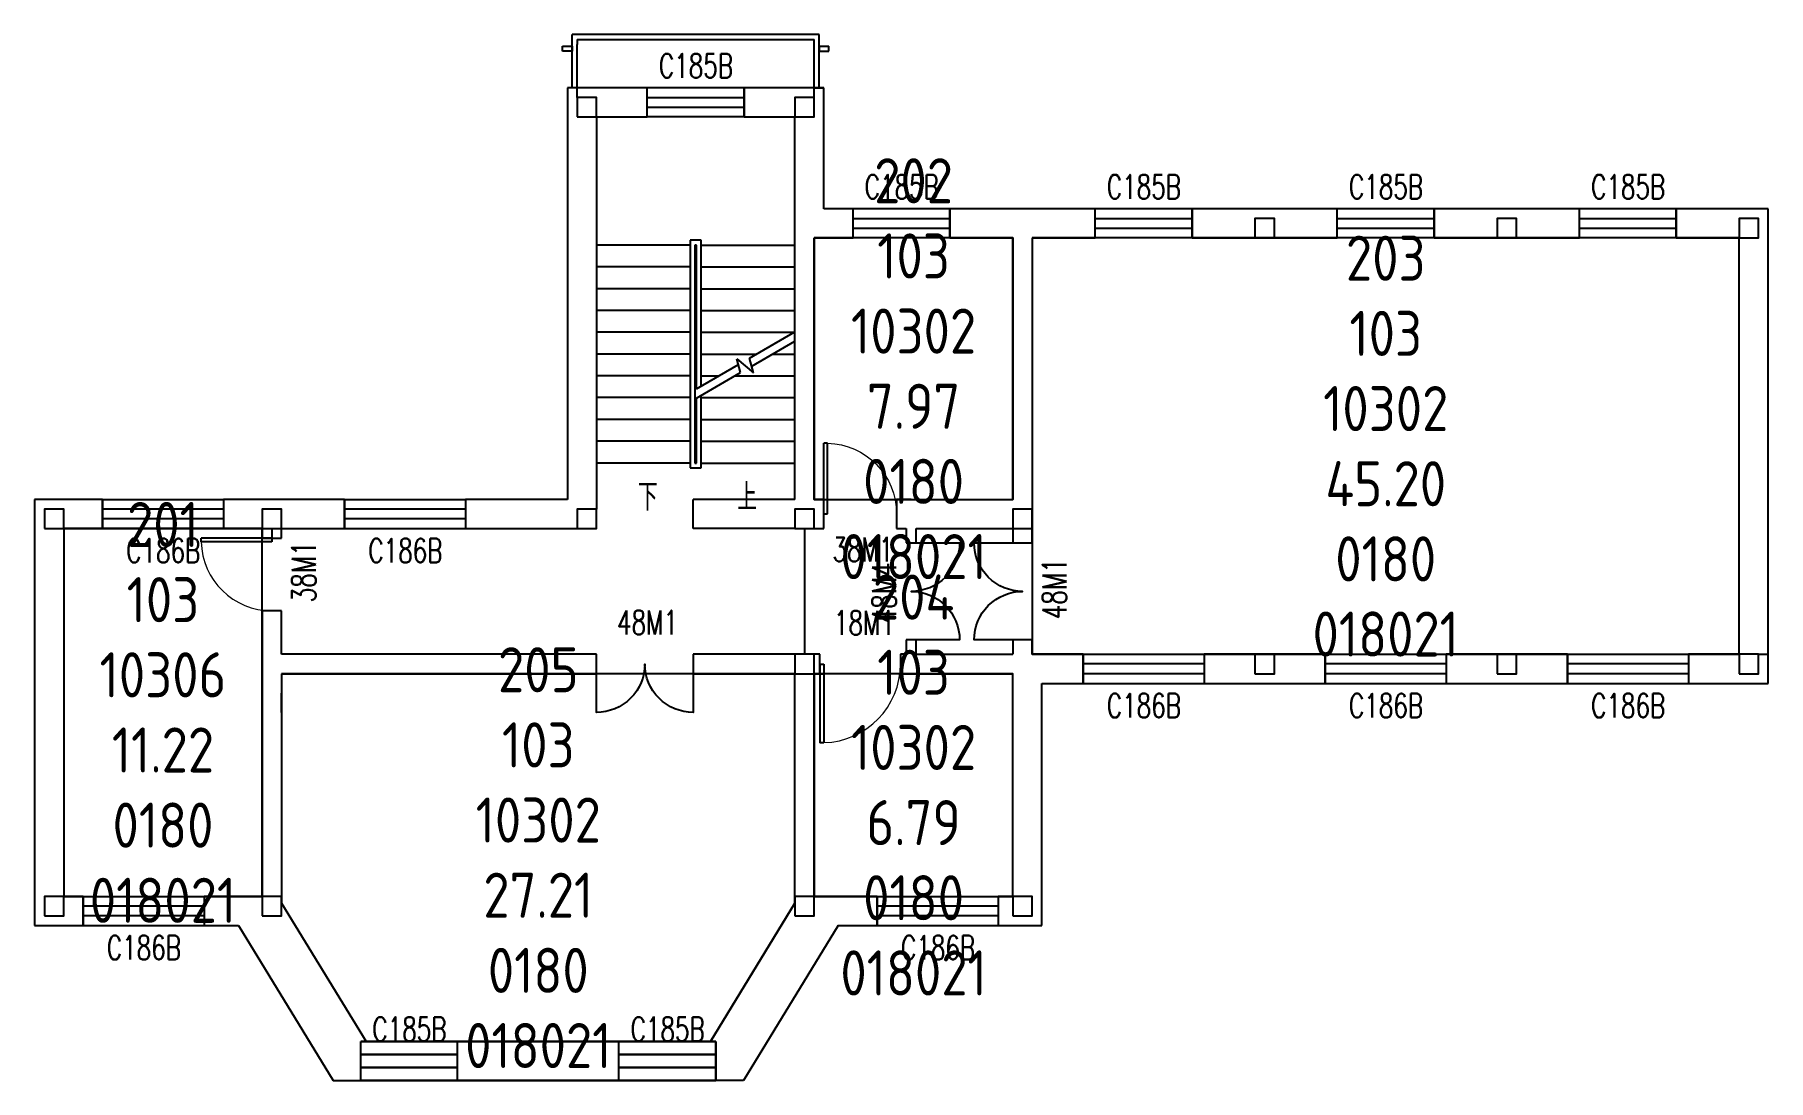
# Model space of a CAD drawing. Extents: x 30539 to 52019, y -42338 to -29378.
import ezdxf

# ---------------------------------------------------------------- set-up
doc = ezdxf.new("R2010")
doc.units = 0
doc.header["$LTSCALE"] = 1000
doc.header["$MEASUREMENT"] = 0
for name, color, linetype in [('body', 20, 'Continuous'), ('RM$', 5, 'Continuous'), ('RM$TXT', 5, 'Continuous')]:
    doc.layers.add(name, color=color, linetype=linetype)
doc.styles.add('_TCH_DIM', font='SIMPLEX', dxfattribs={"bigfont": 'GBCBIG'})
doc.styles.add('_TCH_WINDOW', font='SIMPLEX', dxfattribs={"bigfont": 'GBCBIG'})
doc.styles.get("Standard").update_dxf_attribs({"font": 'gbenor.shx', "bigfont": 'gbcbig.shx'})

# ---------------------------------------------------------------- blocks, each defined once
blk = doc.blocks.new('_FZHK')
blk.add_lwpolyline([(-0.5, -0.5), (0.5, -0.5), (0.5, 0.5), (-0.5, 0.5)], close=True)
blk = doc.blocks.new('$TCHSYS$WIN2D')
for p, q in [((-0.5, 0.5), (0.5, 0.5)), ((-0.5, 0.5), (-0.5, -0.5)), ((0.5, 0.5), (0.5, -0.5)), ((0.5, 0.167), (-0.5, 0.167)), ((0.5, -0.167), (-0.5, -0.167)), ((-0.5, -0.5), (0.5, -0.5))]:
    blk.add_line(p, q)
blk = doc.blocks.new('$TCHSYS$DOOR2D')
for p, q in [((0.45, 0.975), (0.5, 0.975)), ((0.45, 0), (0.45, 0.975)), ((0.5, 0), (0.5, 0.975)), ((0.5, 0), (0.45, 0))]:
    blk.add_line(p, q)
at = {"lineweight": 13}
blk.add_arc((0.475, 0), 0.975, 91.4693, 180, dxfattribs=at)

msp = doc.modelspace()

# ---------------------------------------------------------------- linework, layer by layer
for p, q in [((40079, -35498), (40079, -37058)), ((40079, -37298), (40319, -37298)), ((33599, -37778), (33599, -37538))]:
    msp.add_line(p, q)
at = {"layer": 'body'}
for p, q in [((37199, -30038), (37199, -29378)), ((40259, -29378), (37199, -29378)), ((40259, -30038), (40259, -29378)), ((37079, -29521), (37199, -29521)), ((37079, -29581), (37079, -29521)), ((37199, -29581), (37079, -29581)), ((37199, -29521), (37199, -29581)), ((37259, -29438), (40199, -29438)), ((37259, -29438), (37259, -29498)), ((37259, -30158), (37259, -29498)), ((40199, -30158), (40199, -29438)), ((40259, -29521), (40259, -29581)), ((40259, -29521), (40379, -29521)), ((40259, -29581), (40379, -29581)), ((40379, -29581), (40379, -29521)), ((37259, -30038), (37139, -30038)), ((38129, -30038), (37139, -30038)), ((37139, -30038), (37139, -35138)), ((38129, -30398), (38129, -30038)), ((40319, -30038), (39329, -30038)), ((39329, -30038), (39329, -30398)), ((40199, -30038), (40319, -30038)), ((40319, -31538), (40319, -30038)), ((37499, -30398), (38129, -30398)), ((37499, -30398), (37499, -35258)), ((39329, -30398), (39959, -30398)), ((39959, -31778), (39959, -30398)), ((40679, -31538), (40319, -31538)), ((40679, -31898), (40679, -31538)), ((42779, -31538), (41879, -31538)), ((41879, -31538), (41879, -31898)), ((43679, -31538), (42779, -31538)), ((43679, -31898), (43679, -31538)), ((45779, -31538), (44879, -31538)), ((44879, -31538), (44879, -31898)), ((46679, -31538), (45779, -31538)), ((46679, -31898), (46679, -31538)), ((48779, -31538), (47879, -31538)), ((47879, -31538), (47879, -31898)), ((49679, -31538), (48779, -31538)), ((49679, -31898), (49679, -31538)), ((52019, -31538), (50879, -31538)), ((50879, -31538), (50879, -31898)), ((52019, -37418), (52019, -31538)), ((39959, -35138), (39959, -31778)), ((37499, -31987), (37499, -34687)), ((38659, -31987), (37499, -31987)), ((38799, -31927), (38659, -31927)), ((38659, -31927), (38659, -34747)), ((38719, -31987), (38719, -34687)), ((38739, -31987), (38719, -31987)), ((38719, -31987), (38719, -34687)), ((38739, -33767), (38739, -31987)), ((38739, -33767), (38739, -31987)), ((38799, -33732), (38799, -31927)), ((38799, -31987), (39959, -31987)), ((39959, -33062), (39959, -31987)), ((40199, -31898), (40679, -31898)), ((40199, -35138), (40199, -31898)), ((41879, -31898), (42659, -31898)), ((42659, -31898), (42659, -35138)), ((42899, -31898), (42899, -35258)), ((42899, -31898), (43679, -31898)), ((44879, -31898), (45659, -31898)), ((45899, -31898), (46679, -31898)), ((47879, -31898), (48659, -31898)), ((48899, -31898), (49679, -31898)), ((50879, -31898), (51659, -31898)), ((51659, -37058), (51659, -31898)), ((38659, -32257), (37499, -32257)), ((38799, -32257), (39959, -32257)), ((38659, -32527), (37499, -32527)), ((38799, -32527), (39959, -32527)), ((38659, -32797), (37499, -32797)), ((38799, -32797), (39959, -32797)), ((38659, -33067), (37499, -33067)), ((38799, -33067), (39951, -33067)), ((39396, -33387), (39959, -33062)), ((39423, -33487), (39959, -33178)), ((39959, -34687), (39959, -33178)), ((38659, -33337), (37499, -33337)), ((38739, -33767), (39258, -33467)), ((38799, -33337), (39483, -33337)), ((39285, -33567), (39239, -33395)), ((39239, -33395), (39445, -33568)), ((39445, -33568), (39396, -33387)), ((39683, -33337), (39959, -33337)), ((38659, -33607), (37499, -33607)), ((38739, -33882), (39285, -33567)), ((38799, -33607), (39015, -33607)), ((39215, -33607), (39959, -33607)), ((38659, -33877), (37499, -33877)), ((38739, -34687), (38739, -33882)), ((38739, -34687), (38739, -33882)), ((38799, -34747), (38799, -33847)), ((38799, -33877), (39959, -33877)), ((38659, -34147), (37499, -34147)), ((38799, -34147), (39959, -34147)), ((38659, -34417), (37499, -34417)), ((38799, -34417), (39959, -34417)), ((38659, -34687), (37499, -34687)), ((38659, -34747), (38799, -34747)), ((38719, -34687), (38739, -34687)), ((38739, -34687), (38719, -34687)), ((38799, -34687), (39959, -34687)), ((30539, -35138), (30539, -40418)), ((31379, -35138), (30539, -35138)), ((31379, -35498), (31379, -35138)), ((33479, -35138), (32879, -35138)), ((32879, -35138), (32879, -35498)), ((34379, -35138), (33479, -35138)), ((34379, -35498), (34379, -35138)), ((37139, -35138), (35879, -35138)), ((35879, -35138), (35879, -35498)), ((39959, -35138), (38699, -35138)), ((38699, -35498), (38699, -35138)), ((40319, -35138), (40199, -35138)), ((40319, -35498), (40319, -35138)), ((41399, -35138), (41219, -35138)), ((41219, -35138), (41219, -35498)), ((41399, -35138), (42659, -35138)), ((30899, -35498), (30899, -40058)), ((30899, -35498), (31379, -35498)), ((32879, -35498), (33359, -35498)), ((33359, -35498), (33359, -35618)), ((33359, -35618), (33599, -35618)), ((33479, -35498), (33479, -35618)), ((33599, -35498), (34379, -35498)), ((33599, -35618), (33599, -35498)), ((35879, -35498), (37259, -35498)), ((39959, -35498), (38699, -35498)), ((40079, -35498), (40319, -35498)), ((40199, -35498), (40319, -35498)), ((41219, -35498), (41339, -35498)), ((41339, -35498), (41339, -35678)), ((41459, -35498), (42659, -35498)), ((41459, -35678), (41459, -35498)), ((42659, -35498), (42659, -35678)), ((42899, -35678), (42899, -35498)), ((41339, -35678), (41459, -35678)), ((42659, -35678), (42899, -35678)), ((33599, -36518), (33359, -36518)), ((33359, -36518), (33359, -37178)), ((33599, -37058), (33599, -36518)), ((41459, -36878), (41339, -36878)), ((41339, -36878), (41339, -37058)), ((41459, -37058), (41459, -36878)), ((42899, -36878), (42659, -36878)), ((42659, -36878), (42659, -37058)), ((42899, -37058), (42899, -36878)), ((37499, -37058), (33599, -37058)), ((37499, -37298), (37499, -37058)), ((39959, -37058), (38699, -37058)), ((38699, -37058), (38699, -37298)), ((40267, -37058), (40199, -37058)), ((40267, -37298), (40267, -37058)), ((41339, -37058), (41267, -37058)), ((41267, -37058), (41267, -37298)), ((41459, -37058), (42659, -37058)), ((43529, -37058), (42899, -37058)), ((43529, -37418), (43529, -37058)), ((45659, -37058), (45029, -37058)), ((45029, -37058), (45029, -37418)), ((46529, -37058), (45899, -37058)), ((46529, -37418), (46529, -37058)), ((48659, -37058), (48029, -37058)), ((48029, -37058), (48029, -37418)), ((49529, -37058), (48899, -37058)), ((49529, -37418), (49529, -37058)), ((51659, -37058), (51029, -37058)), ((51029, -37058), (51029, -37418)), ((51899, -37058), (52019, -37058)), ((33359, -37178), (33359, -40058)), ((33599, -37298), (33599, -40058)), ((33599, -37298), (37499, -37298)), ((38699, -37298), (39959, -37298)), ((39959, -40058), (39959, -37298)), ((40199, -40058), (40199, -37298)), ((40199, -37298), (40267, -37298)), ((41267, -37298), (41399, -37298)), ((41399, -37298), (42659, -37298)), ((42659, -40058), (42659, -37298)), ((43019, -37418), (43529, -37418)), ((43019, -40418), (43019, -37418)), ((45029, -37418), (45779, -37418)), ((45779, -37418), (46529, -37418)), ((48029, -37418), (48779, -37418)), ((48779, -37418), (49529, -37418)), ((51029, -37418), (52019, -37418)), ((30899, -40058), (31139, -40058)), ((31139, -40058), (30899, -40058)), ((31139, -40418), (31139, -40058)), ((33359, -40058), (32639, -40058)), ((32639, -40058), (32639, -40418)), ((33599, -40144), (34647, -41858)), ((39959, -40144), (38912, -41858)), ((40979, -40058), (40199, -40058)), ((40979, -40418), (40979, -40058)), ((42659, -40058), (42479, -40058)), ((42479, -40058), (42479, -40418)), ((30539, -40418), (31139, -40418)), ((32639, -40418), (33063, -40418)), ((33063, -40418), (34237, -42338)), ((40495, -40418), (39322, -42338)), ((40495, -40418), (40979, -40418)), ((42479, -40418), (43019, -40418)), ((38912, -41858), (34579, -41858)), ((34579, -42338), (34579, -41858)), ((34647, -41858), (38979, -41858)), ((38979, -41858), (38979, -42338)), ((34237, -42338), (38979, -42338)), ((39322, -42338), (34579, -42338))]:
    msp.add_line(p, q, dxfattribs=at)
for points, format in [([(38109, -34822, 0, 0, 0), (38109, -31387, 0, 0, 0), (39349, -31387, 0, 0, 0), (39349, -33037, 80, 0, 0), (39349, -33337, 0, 0, 0)], "xyseb"), ([(39349, -34822, 0, 0, 0), (39349, -33907, 80, 0, 0), (39349, -33607, 0, 0, 0)], "xyseb"), ([(42779, -36878), (42179, -36878, -0.414214), (42779, -36278, -0.414214), (42179, -35678), (42779, -35678)], "xyb"), ([(38699, -37178), (38699, -37778, -0.414214), (38099, -37178, -0.414214), (37499, -37778), (37499, -37178)], "xyb")]:
    msp.add_lwpolyline(points, format=format, dxfattribs=at)
at = {"layer": 'body', "extrusion": (0, 0, -1)}
msp.add_lwpolyline([(-41399, -35678), (-41999, -35678, 0.414214), (-41399, -36278, 0.414214), (-41999, -36878), (-41399, -36878)], format="xyb", dxfattribs=at)
at = {"layer": 'RM$'}
for points in [[(40199, -31898), (40199, -35138), (42659, -35138), (42659, -31898)], [(42899, -31898), (42899, -37058), (51659, -37058), (51659, -31898)], [(30899, -35498), (30899, -40058), (33359, -40058), (33359, -35498)], [(33599, -37298), (33599, -40058), (33599, -40144), (34647, -41858), (38912, -41858), (39959, -40144), (39959, -37298)], [(40199, -37298), (40199, -40058), (42659, -40058), (42659, -37298)]]:
    msp.add_lwpolyline(points, close=True, dxfattribs=at)

# ---------------------------------------------------------------- block references
at = {"layer": 'body'}
ref = msp.add_blockref('$TCHSYS$WIN2D', (38729, -30218), dxfattribs=dict(at, xscale=1200, yscale=360, zscale=360, rotation=180))
ref.add_attrib('A', 'C185B', (38274, -29912), dxfattribs={"height": 297.5, "style": '_TCH_WINDOW', "width": 0.705882})
at = {"layer": 'body', "xscale": 240, "yscale": 240, "zscale": 240}
for p in [(37379, -30278), (40079, -30278), (45779, -31778), (48779, -31778), (51779, -31778), (30779, -35378), (33479, -35378), (37379, -35378), (40079, -35378), (42779, -35378), (40079, -37178), (45779, -37178), (48779, -37178), (51779, -37178), (30779, -40178), (33479, -40178), (40079, -40178), (42779, -40178)]:
    msp.add_blockref('_FZHK', p, dxfattribs=at)
at = {"layer": 'body'}
ref = msp.add_blockref('$TCHSYS$WIN2D', (41279, -31718), dxfattribs=dict(at, xscale=1200, yscale=360, zscale=360, rotation=180))
ref.add_attrib('A', 'C185B', (40824, -31412), dxfattribs={"height": 297.5, "style": '_TCH_WINDOW', "width": 0.705882})
ref = msp.add_blockref('$TCHSYS$WIN2D', (44279, -31718), dxfattribs=dict(at, xscale=1200, yscale=360, zscale=360, rotation=180))
ref.add_attrib('A', 'C185B', (43824, -31412), dxfattribs={"height": 297.5, "style": '_TCH_WINDOW', "width": 0.705882})
ref = msp.add_blockref('$TCHSYS$WIN2D', (47279, -31718), dxfattribs=dict(at, xscale=1200, yscale=360, zscale=360, rotation=180))
ref.add_attrib('A', 'C185B', (46824, -31412), dxfattribs={"height": 297.5, "style": '_TCH_WINDOW', "width": 0.705882})
ref = msp.add_blockref('$TCHSYS$WIN2D', (50279, -31718), dxfattribs=dict(at, xscale=1200, yscale=360, zscale=360, rotation=180))
ref.add_attrib('A', 'C185B', (49824, -31412), dxfattribs={"height": 297.5, "style": '_TCH_WINDOW', "width": 0.705882})
ref = msp.add_blockref('$TCHSYS$DOOR2D', (40769, -35318), dxfattribs=dict(at, xscale=-900, yscale=900, zscale=360, rotation=359.9999999999997))
ref.add_attrib('A', '38M1', (40424, -35906), dxfattribs={"height": 297.5, "style": '_TCH_WINDOW', "width": 0.705882})
ref = msp.add_blockref('$TCHSYS$WIN2D', (32129, -35318), dxfattribs=dict(at, xscale=1500, yscale=360, zscale=360))
ref.add_attrib('A', 'C186B', (31674, -35922), dxfattribs={"height": 297.5, "style": '_TCH_WINDOW', "width": 0.705882})
ref = msp.add_blockref('$TCHSYS$WIN2D', (35129, -35318), dxfattribs=dict(at, xscale=1500, yscale=360, zscale=360, rotation=359.9999999999999))
ref.add_attrib('A', 'C186B', (34674, -35922), dxfattribs={"height": 297.5, "style": '_TCH_WINDOW', "width": 0.705882})
ref = msp.add_blockref('$TCHSYS$DOOR2D', (33479, -36068), dxfattribs=dict(at, xscale=-900, yscale=-900, zscale=240, rotation=269.9999999999998))
ref.add_attrib('A', '38M1', (34023, -36413), dxfattribs={"height": 297.5, "rotation": 90, "style": '_TCH_WINDOW', "width": 0.705882})
ref = msp.add_blockref('$TCHSYS$DOOR2D', (40767, -37178), dxfattribs=dict(at, xscale=-1000, yscale=-1000, zscale=240, rotation=359.9999999999984))
ref.add_attrib('A', '18M1', (40442, -36815), dxfattribs={"height": 297.5, "style": '_TCH_WINDOW', "width": 0.705882})
ref = msp.add_blockref('$TCHSYS$WIN2D', (44279, -37238), dxfattribs=dict(at, xscale=1500, yscale=360, zscale=360))
ref.add_attrib('A', 'C186B', (43824, -37842), dxfattribs={"height": 297.5, "style": '_TCH_WINDOW', "width": 0.705882})
ref = msp.add_blockref('$TCHSYS$WIN2D', (47279, -37238), dxfattribs=dict(at, xscale=1500, yscale=360, zscale=360))
ref.add_attrib('A', 'C186B', (46824, -37842), dxfattribs={"height": 297.5, "style": '_TCH_WINDOW', "width": 0.705882})
ref = msp.add_blockref('$TCHSYS$WIN2D', (50279, -37238), dxfattribs=dict(at, xscale=1500, yscale=360, zscale=360))
ref.add_attrib('A', 'C186B', (49824, -37842), dxfattribs={"height": 297.5, "style": '_TCH_WINDOW', "width": 0.705882})
ref = msp.add_blockref('$TCHSYS$WIN2D', (31889, -40238), dxfattribs=dict(at, xscale=1500, yscale=360, zscale=360))
ref.add_attrib('A', 'C186B', (31434, -40842), dxfattribs={"height": 297.5, "style": '_TCH_WINDOW', "width": 0.705882})
ref = msp.add_blockref('$TCHSYS$WIN2D', (41729, -40238), dxfattribs=dict(at, xscale=1500, yscale=360, zscale=360))
ref.add_attrib('A', 'C186B', (41274, -40842), dxfattribs={"height": 297.5, "style": '_TCH_WINDOW', "width": 0.705882})
ref = msp.add_blockref('$TCHSYS$WIN2D', (35179, -42098), dxfattribs=dict(at, xscale=-1200, yscale=-480, zscale=480, rotation=359.9999999999997))
ref.add_attrib('A', 'C185B', (34724, -41852), dxfattribs={"height": 297.5, "style": '_TCH_WINDOW', "width": 0.705882})
ref = msp.add_blockref('$TCHSYS$WIN2D', (35179, -42098), dxfattribs=dict(at, xscale=-1200, yscale=480, zscale=480, rotation=180.0000000000003))
ref.add_attrib('A', 'C185B', (34724, -41852), dxfattribs={"height": 297.5, "style": '_TCH_WINDOW', "width": 0.705882})
ref = msp.add_blockref('$TCHSYS$WIN2D', (38379, -42098), dxfattribs=dict(at, xscale=-1200, yscale=-480, zscale=480, rotation=359.9999999999997))
ref.add_attrib('A', 'C185B', (37924, -41852), dxfattribs={"height": 297.5, "style": '_TCH_WINDOW', "width": 0.705882})
ref = msp.add_blockref('$TCHSYS$WIN2D', (38379, -42098), dxfattribs=dict(at, xscale=-1200, yscale=480, zscale=480, rotation=180.0000000000003))
ref.add_attrib('A', 'C185B', (37924, -41852), dxfattribs={"height": 297.5, "style": '_TCH_WINDOW', "width": 0.705882})

# ---------------------------------------------------------------- texts
at = {"layer": 'body', "color": 7, "style": '_TCH_DIM'}
for s, p in [('下', (38014, -35277)), ('上', (39245, -35277))]:
    msp.add_text(s, height=338, dxfattribs=at).set_placement(p)
at = {"layer": 'body', "style": '_TCH_WINDOW', "width": 0.705882}
for s, p in [('48M4', (41213, -36673)), ('48M1', (43323, -36623))]:
    msp.add_text(s, height=297.5, rotation=90, dxfattribs=at).set_placement(p)
msp.add_text('48M1', height=297.5, dxfattribs=at).set_placement((37754, -36812))
at = {"layer": 'RM$TXT', "char_height": 558.8, "attachment_point": 8}
for s, insert in [('202^M^J103^M^J10302^M^J7.97^M^J0180^M^J018021^M^J', (41429, -36126)), ('203^M^J103^M^J10302^M^J45.20^M^J0180^M^J018021^M^J', (47279, -37086)), ('201^M^J103^M^J10306^M^J11.22^M^J0180^M^J018021^M^J', (32129, -40386)), ('204^M^J103^M^J10302^M^J6.79^M^J0180^M^J018021^M^J', (41429, -41286)), ('205^M^J103^M^J10302^M^J27.21^M^J0180^M^J018021^M^J', (36779, -42186))]:
    msp.add_mtext(s, dxfattribs=dict(at, insert=insert))

doc.saveas('drawing.dxf')
